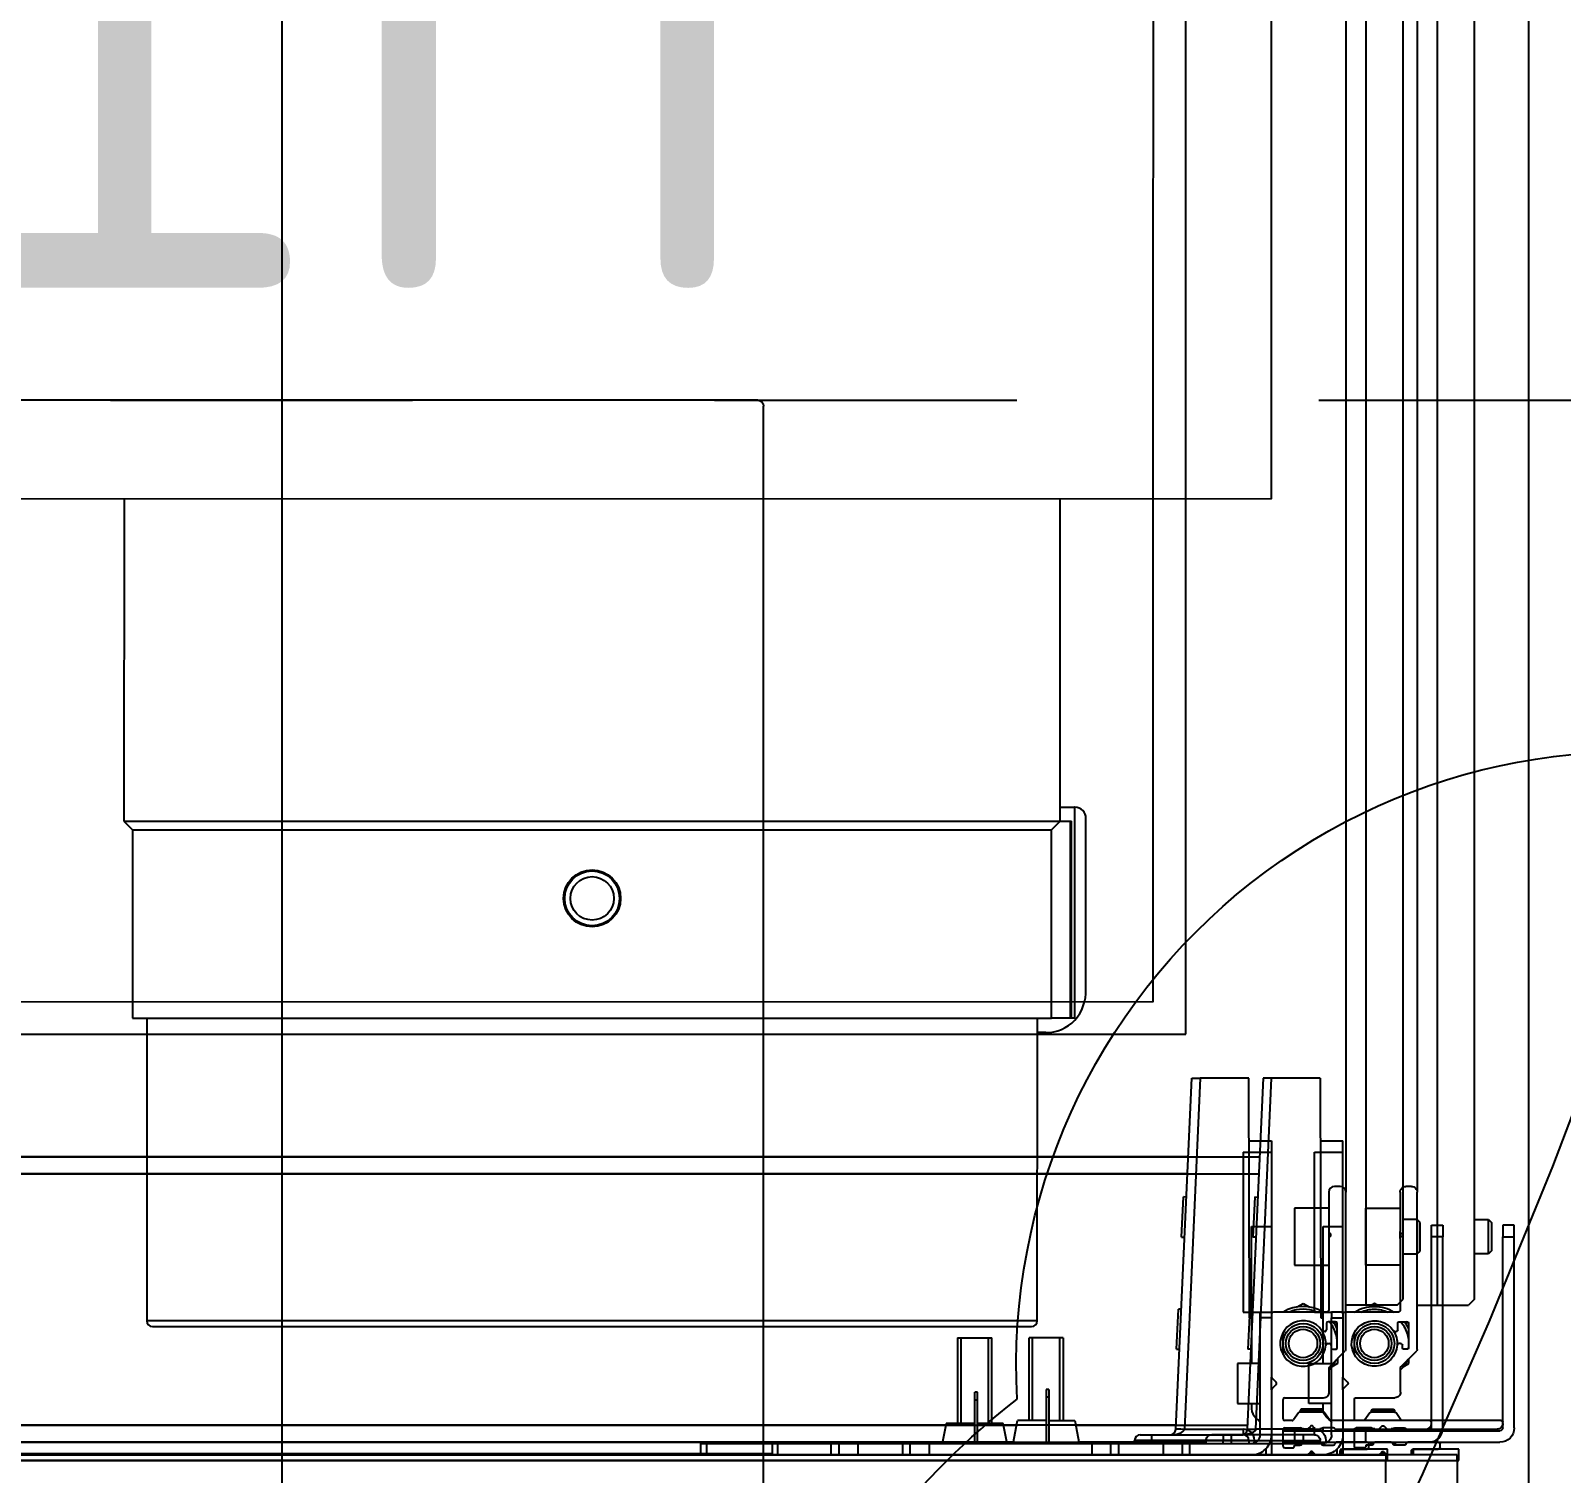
# Model space of a CAD drawing. Extents: x -2932 to 12371, y 2178 to 6224.
# Drawn here: x 4635.7 to 4662.51, y 4047.69 to 4072.96 of the extents above; entities that cross this region are included whole.
import ezdxf

# ---------------------------------------------------------------- set-up
doc = ezdxf.new("R2010")
doc.units = 0
doc.header["$PDMODE"] = 67
for name, pattern in [('ACAD_ISO02W100', [15, 12, -3]), ('prlm_ef', [0.165, 0.1, -0.065]), ('Style de ligne -1', [0.41664, 0.20828, -0.20836])]:
    doc.linetypes.add(name, pattern=pattern)
doc.layers.get('0').update_dxf_attribs({"color": 252})
doc.layers.add('_GAZELEC-BOITE INCORPO', color=36, linetype='Continuous', lineweight=18)
doc.layers.add('_GAZELEC-RESERVATION 2', color=6, linetype='Continuous', lineweight=18)
for name, color, linetype in [('_GAZELEC-EAU CHAUDE', 1, 'Continuous'), ('B aménagement intérieur', 252, 'Continuous'), ('B Général', 252, 'Continuous'), ('C ANNOTATIONS-prestations', 252, 'Continuous'), ('MTI900_Alu', 252, 'Continuous'), ('prlm-CHAUFF', 30, 'Continuous'), ('prlm-EAU-EF', 161, 'Continuous'), ('prlm-EAU-EUEV', 25, 'Continuous'), ('prlm-MOD', 64, 'Continuous'), ('prlm-VMC', 93, 'Continuous')]:
    doc.layers.add(name, color=color, linetype=linetype)
doc.layers.add('prlm-ZEROPLOT', color=254, linetype='Continuous', plot=False)
doc.styles.add('Arial', font='arial.ttf')
doc.styles.get("Standard").update_dxf_attribs({"font": 'isocp.shx', "height": 15})
doc.dimstyles.new('200', dxfattribs={"dimscale": 0.1, "dimtxt": 150, "dimasz": 25, "dimexe": 50, "dimexo": 50, "dimgap": 20, "dimtad": 1, "dimdec": 0, "dimdsep": 46, "dimtxsty": 'Arial', "dimblk1": 'DOTBLANK', "dimblk2": 'DOTBLANK', "dimsah": 1, "dimcen": 25, "dimclrd": 5, "dimclre": 5, "dimadec": 0, "dimazin": 0, "dimtfac": 1, "dimtdec": 0, "dimtmove": 0, "dimatfit": 3, "dimldrblk": 'DOTBLANK', "dimfxl": 50, "dimtolj": 1, "dimtzin": 0, "dimarcsym": 0})

# ---------------------------------------------------------------- blocks, each defined once
blk = doc.blocks.new('A n1.200_wc-2')
at = {"layer": 'B Général', "linetype": 'Continuous'}
for p, q in [((-25, -20.1), (-25, 0)), ((-24.9, 0.1), (24.9, 0.1))]:
    blk.add_line(p, q, dxfattribs=at)
blk.add_arc((-24.9, 0), 0.1, 90, 180, dxfattribs=at)
blk = doc.blocks.new('A n1.Groupe-6-1')
at = {"layer": 'B Général', "linetype": 'Style de ligne -1', "ltscale": 25.4, "flags": 128}
blk.add_lwpolyline([(-35.4, 7.6), (35.6, 7.6), (35.6, -32.4), (-35.4, -32.4)], close=True, dxfattribs=at)
at = {"layer": 'B Général', "xscale": -1, "rotation": 270}
blk.add_blockref('A n1.200_wc-2', (35.5, 7.5), dxfattribs=at)
blk = doc.blocks.new('A n1.WC-plan-PMR')
at = {"layer": 'B Général'}
blk.add_blockref('A n1.Groupe-6-1', (0, 0), dxfattribs=at)
blk = doc.blocks.new('A n1.T4 A 204 (2D)')
at = {"layer": 'B Général', "rotation": 90}
blk.add_blockref('A n1.WC-plan-PMR', (-139.204, 662.493), dxfattribs=at)
blk = doc.blocks.new('A n1.G 100_80')
at = {"layer": 'B Général', "linetype": 'Continuous', "flags": 128}
blk.add_lwpolyline([(9.5, -45), (9.5, 45), (48.52, 45), (48.52, -45)], close=True, dxfattribs=at)
at = {"layer": 'C ANNOTATIONS-prestations'}
for p, q in [((43.05, 44.75), (42.85, 44.75)), ((42.85, 44.75), (42.85, 44.55)), ((42.85, 44.55), (43.05, 44.55)), ((46.4, 44.75), (43.05, 44.75)), ((43.05, 44.55), (43.05, 44.75)), ((46.4, 44.55), (43.05, 44.55)), ((46.27, 44.52), (46.27, 42.791)), ((46.32, 44.55), (46.3, 44.55)), ((42.75, 44.3), (42.8, 44.35)), ((43.35, 44.3), (42.75, 44.3)), ((42.75, 44.05), (42.75, 44.3)), ((42.8, 44.35), (43.3, 44.35)), ((43.3, 44.35), (43.35, 44.3)), ((43.35, 44.3), (43.35, 44.05)), ((46.42, 42.855), (46.42, 44.45)), ((46.45, 42.15), (46.45, 44.5)), ((46.65, 42.15), (46.65, 44.5)), ((13.65, 44.05), (44.15, 44.05)), ((44.15, 44.05), (44.25, 43.95)), ((44.25, 43.4), (44.25, 43.95)), ((46.97, 43.78), (46.77, 43.78)), ((46.77, 43.78), (46.77, 42.98)), ((46.87, 43.75), (46.87, -43.75)), ((46.97, 43.75), (46.87, 43.75)), ((46.97, 43.75), (46.97, 43.78)), ((46.97, -43.75), (46.97, 43.75)), ((46.97, 43.75), (47.42, 43.75)), ((46.74, 43.45), (46.68, 43.45)), ((13.55, 43.4), (44.25, 43.4)), ((44.25, 43.05), (44.25, 43.4)), ((46.65, 43.42), (46.65, 42.885)), ((46.77, 42.98), (46.77, 43.42)), ((15.5, 43.05), (42.27, 43.05)), ((42.17, 42.95), (42.17, 42.85)), ((45.028, 43.05), (42.27, 43.05)), ((45.321, 42.769), (45.049, 43.041)), ((45.27, 42.906), (45.184, 42.906)), ((45.328, 42.806), (45.27, 42.906)), ((46.77, 42.98), (46.87, 42.98)), ((46.84, 42.95), (46.8, 42.95)), ((42.27, 42.75), (42.958, 42.75)), ((42.55, 42.15), (42.55, 42.75)), ((43.082, 42.75), (42.958, 42.75)), ((42.979, 42.759), (42.999, 42.779)), ((43.041, 42.779), (43.061, 42.759)), ((43.082, 42.75), (44.34, 42.75)), ((43.55, 42.75), (43.55, 42.15)), ((44.37, 42.72), (44.37, 41.78)), ((44.566, 42.9), (44.54, 42.854)), ((44.54, 42.74), (44.54, 42.87)), ((44.57, 42.9), (44.99, 42.9)), ((44.68, 42.71), (44.57, 42.71)), ((44.71, 42.657), (44.71, 42.68)), ((44.92, 42.76), (44.92, 42.729)), ((44.99, 42.79), (44.95, 42.79)), ((45.02, 42.87), (45.02, 42.82)), ((45.77, 42.76), (45.342, 42.76)), ((45.87, 41.98), (45.87, 42.66)), ((46.07, 42.63), (46.09, 42.65)), ((46.09, 42.25), (46.09, 42.65)), ((46.09, 42.65), (46.12, 42.65)), ((46.12, 42.654), (46.12, 42.246)), ((46.257, 42.766), (46.133, 42.679)), ((46.4, 42.653), (46.4, 42.827)), ((46.4, 42.65), (46.45, 42.65)), ((46.661, 42.651), (46.7, 42.69)), ((46.661, 42.618), (46.661, 42.651)), ((46.7, 42.826), (46.7, 42.654)), ((44.278, 42.4), (44.22, 42.3)), ((46.07, 42.27), (46.07, 42.63)), ((46.07, 42.607), (46.12, 42.607)), ((46.371, 42.471), (46.42, 42.521)), ((46.42, 42.379), (46.371, 42.429)), ((46.4, 42.607), (46.45, 42.607)), ((46.42, 42.521), (46.42, 42.625)), ((46.42, 42.28), (46.42, 42.379)), ((46.65, 42.595), (46.65, 42.31)), ((46.821, 42.471), (46.87, 42.521)), ((46.87, 42.379), (46.821, 42.429)), ((46.835, 42.414), (46.835, 42.486)), ((43.55, 42.15), (42.55, 42.15)), ((44.22, 42.3), (44.278, 42.2)), ((46.07, 42.293), (46.12, 42.293)), ((46.09, 42.25), (46.07, 42.27)), ((46.12, 42.25), (46.09, 42.25)), ((46.133, 42.221), (46.257, 42.134)), ((46.27, 42.109), (46.27, 41.98)), ((46.4, 42.293), (46.45, 42.293)), ((46.4, 42.252), (46.4, 41.98)), ((46.45, 42.25), (46.4, 42.25)), ((46.65, 42.15), (46.45, 42.15)), ((46.45, 42.15), (46.45, 41.95)), ((46.65, 41.95), (46.65, 42.15)), ((46.661, 42.25), (46.661, 42.287)), ((46.7, 42.21), (46.661, 42.25)), ((46.7, 42.251), (46.7, 42.15)), ((46.7, 42.15), (46.72, 42.15)), ((46.75, 42.12), (46.75, 41.98)), ((45.114, 41.95), (44.726, 41.95)), ((46.24, 41.95), (45.9, 41.95)), ((46.72, 41.95), (46.43, 41.95)), ((41.57, 41.75), (41.37, 41.75)), ((41.37, 41.354), (41.37, 41.75)), ((42.87, 41.75), (41.57, 41.75)), ((41.57, 41.25), (41.57, 41.75)), ((44.37, 41.75), (42.87, 41.75)), ((42.87, 41.4), (42.87, 41.75)), ((44.4, 41.75), (44.37, 41.75)), ((44.37, 41.75), (44.37, 41.55)), ((44.4, 41.75), (45.508, 41.75)), ((44.47, 41.55), (44.47, 41.75)), ((45.732, 41.75), (45.508, 41.75)), ((45.529, 41.759), (45.599, 41.829)), ((45.641, 41.829), (45.711, 41.759)), ((45.732, 41.75), (46.84, 41.75)), ((46.87, 41.65), (46.765, 41.65)), ((46.87, 41.75), (46.84, 41.75)), ((40.27, 41.351), (44.47, 41.36)), ((40.27, 41.351), (40.27, 40.5)), ((44.37, 41.4), (42.87, 41.4)), ((44.37, 41.4), (44.37, 41.55)), ((44.37, 41.55), (44.47, 41.55)), ((44.37, 41.25), (44.37, 41.4)), ((45.27, 41.4), (44.37, 41.4)), ((46.52, 41.55), (44.47, 41.55)), ((44.47, 41.36), (44.472, 41.4)), ((45.27, 41.15), (45.27, 41.55)), ((45.97, 41.55), (45.97, 41.15)), ((46.067, 41.4), (45.97, 41.4)), ((46.67, 41.35), (46.62, 41.35)), ((46.62, 41.05), (46.62, 41.35)), ((46.67, 39.067), (46.67, 41.4)), ((44.37, 41.25), (41.57, 41.25)), ((45.97, 41.15), (45.27, 41.15)), ((46.42, 41.25), (46.42, 40.221)), ((46.52, 41.25), (46.42, 41.25)), ((46.52, 41.25), (46.52, 41.05)), ((46.52, 41.05), (46.52, 39.65)), ((46.52, 41.05), (46.62, 41.05)), ((46.62, 41.05), (46.67, 41.05)), ((46.62, 39.65), (46.62, 41.05)), ((46.42, 40.221), (40.27, 40.5)), ((40.27, 40.5), (40.27, 40.35)), ((40.27, 40.35), (46.413, 40.071)), ((41.65, 2.775), (41.65, 40.287)), ((41.95, 2.775), (41.95, 40.274)), ((42.354, 40.205), (42.357, 40.255)), ((43.058, 40.223), (43.056, 40.173)), ((46.413, 40.071), (46.42, 40.221)), ((46.425, 40.22), (46.42, 40.221)), ((42.354, 40.205), (43.056, 40.173)), ((44.316, 40.116), (44.319, 40.166)), ((44.316, 40.116), (45.018, 40.084)), ((45.02, 40.134), (45.018, 40.084)), ((46.35, 37.066), (46.35, 40.074)), ((46.413, 40.071), (46.425, 40.07)), ((46.52, 39.65), (46.52, 39.45)), ((46.52, 39.65), (46.62, 39.65)), ((46.67, 39.65), (46.62, 39.65)), ((46.62, 39.35), (46.62, 39.65)), ((46.62, 39.35), (46.67, 39.35)), ((46.65, 39.35), (46.65, 37.126)), ((46.87, 39.067), (46.67, 39.067)), ((46.67, 39.067), (46.67, 38.932)), ((46.67, 38.932), (46.67, 38.6)), ((46.67, 38.932), (46.87, 38.932)), ((46.67, 38.6), (46.67, 34.5)), ((46.67, 38.6), (46.87, 38.6)), ((46.27, 37.05), (46.67, 37.13)), ((46.27, 36.6), (46.27, 37.05)), ((44.82, 36.85), (44.82, 36.25)), ((44.82, 36.85), (46.27, 36.85)), ((46.27, 36.789), (44.82, 36.789)), ((45.725, 36.6), (45.725, 36.55)), ((45.725, 36.6), (45.861, 36.6)), ((45.725, 36.55), (45.861, 36.55)), ((45.861, 36.6), (45.861, 36.55)), ((45.861, 36.6), (46.67, 36.6)), ((45.861, 36.55), (46.67, 36.55)), ((46.27, 36.55), (46.27, 36.05)), ((46.27, 36.311), (44.82, 36.311)), ((46.27, 36.25), (44.82, 36.25)), ((46.67, 35.97), (46.27, 36.05)), ((46.35, 2.6), (46.35, 36.034)), ((46.65, 35.974), (46.65, 2.5)), ((46.67, 34.5), (46.87, 34.5)), ((46.67, 34.5), (46.67, 34.168)), ((46.87, 34.168), (46.67, 34.168)), ((46.67, 34.168), (46.67, 34.033)), ((46.67, 31.85), (46.67, 34.033)), ((46.67, 34.033), (46.87, 34.033)), ((46.67, 31.85), (46.67, 31.75)), ((46.87, 31.85), (46.67, 31.85)), ((46.67, 31.75), (46.87, 31.75)), ((46.85, 31.75), (46.85, 2.433))]:
    blk.add_line(p, q, dxfattribs=at)
at = {"layer": 'C ANNOTATIONS-prestations', "flags": 128}
for points in [[(46.27, 44.52, -0.198912), (46.279, 44.541, -0.198912), (46.3, 44.55)], [(46.32, 44.55, -0.198912), (46.391, 44.521, -0.198912), (46.42, 44.45)], [(46.4, 44.75, -0.198912), (46.577, 44.677, -0.198912), (46.65, 44.5)], [(46.4, 44.55, -0.198912), (46.435, 44.535, -0.198912), (46.45, 44.5)], [(46.65, 43.42, -0.198912), (46.659, 43.441, -0.198912), (46.68, 43.45)], [(46.74, 43.45, -0.198912), (46.761, 43.441, -0.198912), (46.77, 43.42)], [(42.17, 42.95, -0.198912), (42.199, 43.021, -0.198912), (42.27, 43.05)], [(45.028, 43.05, -0.098491), (45.039, 43.048, -0.098491), (45.049, 43.041)], [(46.8, 42.95, -0.198912), (46.779, 42.959, -0.198912), (46.77, 42.98)], [(46.84, 42.95, -0.198912), (46.861, 42.941, -0.198912), (46.87, 42.92)], [(42.27, 42.75, -0.198912), (42.199, 42.779, -0.198912), (42.17, 42.85)], [(42.979, 42.759, -0.098491), (42.969, 42.752, -0.098491), (42.958, 42.75)], [(42.999, 42.779, -0.198912), (43.02, 42.788, -0.198912), (43.041, 42.779)], [(43.082, 42.75, -0.098491), (43.071, 42.752, -0.098491), (43.061, 42.759)], [(44.37, 41.954, -0.14145), (44.27, 42.3, -0.14145), (44.37, 42.646)], [(44.34, 42.75, -0.198912), (44.361, 42.741, -0.198912), (44.37, 42.72)], [(44.948, 42.699, -0.366532), (45.318, 42.338, -0.366532), (45.023, 41.914, -0.366532), (44.556, 42.135, -0.366532), (44.697, 42.632)], [(44.54, 42.87, -0.198912), (44.549, 42.891, -0.198912), (44.57, 42.9)], [(44.54, 42.764, -0.104675), (44.761, 42.879, -0.104675), (45.009, 42.893)], [(44.54, 42.827, -0.02871), (44.603, 42.867, -0.02871), (44.67, 42.9)], [(44.57, 42.71, -0.198912), (44.549, 42.719, -0.198912), (44.54, 42.74)], [(44.68, 42.71, -0.198912), (44.701, 42.701, -0.198912), (44.71, 42.68)], [(44.697, 42.632, -0.082935), (44.817, 42.687, -0.082935), (44.948, 42.699)], [(44.71, 42.657, -0.122946), (44.706, 42.643, -0.122946), (44.697, 42.632)], [(44.92, 42.76, -0.198912), (44.929, 42.781, -0.198912), (44.95, 42.79)], [(44.948, 42.699, -0.189855), (44.928, 42.709, -0.189855), (44.92, 42.729)], [(44.99, 42.9, -0.198912), (45.011, 42.891, -0.198912), (45.02, 42.87)], [(45.02, 42.82, -0.198912), (45.011, 42.799, -0.198912), (44.99, 42.79)], [(45.207, 42.883, -0.041018), (45.298, 42.829, -0.041018), (45.379, 42.76)], [(45.342, 42.76, -0.098491), (45.331, 42.762, -0.098491), (45.321, 42.769)], [(45.77, 42.76, -0.198912), (45.841, 42.731, -0.198912), (45.87, 42.66)], [(46.12, 42.654, -0.120588), (46.123, 42.668, -0.120588), (46.133, 42.679)], [(46.27, 42.791, -0.120588), (46.267, 42.777, -0.120588), (46.257, 42.766)], [(46.4, 42.827, -0.155096), (46.406, 42.844, -0.155096), (46.42, 42.855)], [(46.42, 42.625, -0.155096), (46.406, 42.636, -0.155096), (46.4, 42.653)], [(46.675, 42.855, -0.17724), (46.657, 42.866, -0.17724), (46.65, 42.885)], [(46.661, 42.651, -0.013224), (46.655, 42.65, -0.013224), (46.65, 42.65)], [(46.675, 42.855, -0.17724), (46.693, 42.845, -0.17724), (46.7, 42.826)], [(46.7, 42.654, -0.17724), (46.693, 42.635, -0.17724), (46.675, 42.625)], [(44.37, 42.06, -0.103148), (44.32, 42.3, -0.103148), (44.37, 42.54)], [(46.371, 42.429, -0.198912), (46.362, 42.45, -0.198912), (46.371, 42.471)], [(46.65, 42.595, -0.17724), (46.657, 42.614, -0.17724), (46.675, 42.625)], [(46.821, 42.429, -0.198912), (46.812, 42.45, -0.198912), (46.821, 42.471)], [(46.133, 42.221, -0.120588), (46.123, 42.232, -0.120588), (46.12, 42.246)], [(46.257, 42.134, -0.120588), (46.267, 42.123, -0.120588), (46.27, 42.109)], [(46.4, 42.252, -0.155096), (46.406, 42.269, -0.155096), (46.42, 42.28)], [(46.675, 42.28, -0.17724), (46.657, 42.291, -0.17724), (46.65, 42.31)], [(46.65, 42.25, -0.013224), (46.655, 42.25, -0.013224), (46.661, 42.25)], [(46.675, 42.28, -0.17724), (46.693, 42.27, -0.17724), (46.7, 42.251)], [(46.72, 42.15, -0.198912), (46.741, 42.141, -0.198912), (46.75, 42.12)], [(45.599, 41.829, -0.198912), (45.62, 41.838, -0.198912), (45.641, 41.829)], [(45.9, 41.95, -0.198912), (45.879, 41.959, -0.198912), (45.87, 41.98)], [(46.27, 41.98, -0.198912), (46.261, 41.959, -0.198912), (46.24, 41.95)], [(46.43, 41.95, -0.198912), (46.409, 41.959, -0.198912), (46.4, 41.98)], [(46.75, 41.98, -0.198912), (46.741, 41.959, -0.198912), (46.72, 41.95)], [(44.4, 41.75, -0.198912), (44.379, 41.759, -0.198912), (44.37, 41.78)], [(45.529, 41.759, -0.098491), (45.519, 41.752, -0.098491), (45.508, 41.75)], [(45.732, 41.75, -0.098491), (45.721, 41.752, -0.098491), (45.711, 41.759)], [(46.52, 41.75, -0.198912), (46.767, 41.648, -0.198912), (46.87, 41.4)], [(46.87, 41.78, -0.198912), (46.861, 41.759, -0.198912), (46.84, 41.75)], [(46.22, 41.472, -0.109774), (46.151, 41.419, -0.109774), (46.067, 41.4)], [(46.22, 41.472, -0.028434), (46.259, 41.513, -0.028434), (46.302, 41.55)], [(46.42, 41.25, -0.227222), (46.495, 41.406, -0.227222), (46.663, 41.445)], [(46.52, 41.55, -0.198912), (46.626, 41.506, -0.198912), (46.67, 41.4)], [(46.52, 41.25, -0.198912), (46.549, 41.321, -0.198912), (46.62, 41.35)], [(46.425, 40.07, -0.193016), (46.492, 40.04, -0.193016), (46.52, 39.97)], [(46.62, 39.35, -0.198912), (46.549, 39.379, -0.198912), (46.52, 39.45)]]:
    blk.add_lwpolyline(points, format="xyb", dxfattribs=at)
at = {"layer": 'C ANNOTATIONS-prestations'}
for radius in [0.35, 0.3, 0.25]:
    blk.add_circle((44.92, 42.3), radius, dxfattribs=at)
for points, knots in [([(46.425, 40.07), (46.424, 40.07), (46.424, 40.071), (46.424, 40.072), (46.423, 40.074), (46.422, 40.083), (46.422, 40.103), (46.422, 40.13), (46.423, 40.182), (46.424, 40.218), (46.424, 40.219), (46.425, 40.22)], [0, 0, 0, 1, 2, 3, 4, 5, 6, 7, 8, 8, 9, 9, 9]), ([(46.425, 40.22), (46.425, 40.22), (46.437, 40.218), (46.454, 40.206), (46.467, 40.191), (46.48, 40.171), (46.491, 40.146), (46.501, 40.117), (46.513, 40.068), (46.52, 40.004), (46.52, 39.975), (46.52, 39.972), (46.52, 39.97)], [0, 0, 0, 1, 2, 3, 4, 5, 6, 7, 8, 9, 9, 10, 10, 10])]:
    blk.add_open_spline(points, degree=2, knots=knots, dxfattribs=at)
blk = doc.blocks.new('A n1.MTI900_Alu_390')
at = {"layer": 'MTI900_Alu', "color": 1, "linetype": 'Continuous'}
for p, q in [((4.34, -0.405), (4.34, -3.475)), ((4.405, -0.415), (4.405, -3.465)), ((4.305, -0.6), (4.305, -3.277)), ((4.0071, -3.6913), (4.035, -3.077)), ((4.05, -3.077), (4.0221, -3.692)), ((4.035, -3.077), (4.05, -3.077)), ((4.1351, -3.077), (4.05, -3.077)), ((4.136, -3.497), (4.1351, -3.077)), ((4.1353, -3.187), (4.175, -3.187)), ((4.175, -3.187), (4.175, -3.207)), ((4.0287, -3.215), (-0.1325, -3.215)), ((4.125, -3.207), (4.125, -3.487)), ((4.125, -3.207), (4.175, -3.207)), ((4.175, -3.207), (4.175, -3.337)), ((4.0274, -3.245), (-0.1325, -3.245)), ((4.295, -3.267), (4.285, -3.267)), ((4.0173, -3.3556), (4.0205, -3.2854)), ((4.0255, -3.2857), (4.0205, -3.2854)), ((4.275, -3.277), (4.275, -3.3458)), ((4.305, -3.5528), (4.305, -3.277)), ((4.215, -3.305), (4.215, -3.405)), ((4.275, -3.305), (4.215, -3.305)), ((4.14, -3.337), (4.175, -3.337)), ((4.14, -3.487), (4.14, -3.337)), ((4.175, -3.337), (4.175, -3.487)), ((4.275, -3.3458), (4.275, -3.3582)), ((4.2759, -3.3479), (4.2779, -3.3499)), ((4.43, -3.325), (4.405, -3.325)), ((4.43, -3.325), (4.43, -3.385)), ((4.435, -3.33), (4.43, -3.325)), ((4.435, -3.38), (4.435, -3.33)), ((4.455, -3.355), (4.455, -3.335)), ((4.455, -3.335), (4.475, -3.335)), ((4.475, -3.335), (4.475, -3.355)), ((4.0173, -3.3556), (4.0223, -3.3558)), ((4.275, -3.3582), (4.275, -3.484)), ((4.2779, -3.3541), (4.2759, -3.3561)), ((4.455, -3.69), (4.455, -3.355)), ((4.475, -3.355), (4.455, -3.355)), ((4.475, -3.69), (4.475, -3.355)), ((4.215, -3.405), (4.275, -3.405)), ((4.405, -3.385), (4.43, -3.385)), ((4.43, -3.385), (4.435, -3.38)), ((4.0084, -3.5518), (4.0116, -3.4816)), ((4.0166, -3.4819), (4.0116, -3.4816)), ((4.22, -3.4778), (4.23, -3.472)), ((4.23, -3.472), (4.24, -3.4778)), ((4.34, -3.475), (4.305, -3.475)), ((4.395, -3.475), (4.34, -3.475)), ((4.395, -3.475), (4.405, -3.465)), ((4.125, -3.487), (4.14, -3.487)), ((4.14, -3.4972), (4.136, -3.497)), ((4.14, -3.487), (4.155, -3.487)), ((4.14, -3.487), (4.14, -3.577)), ((4.155, -3.487), (4.175, -3.487)), ((4.155, -3.497), (4.155, -3.487)), ((4.155, -3.702), (4.155, -3.497)), ((4.175, -3.497), (4.155, -3.497)), ((4.175, -3.487), (4.175, -3.49)), ((4.175, -3.49), (4.175, -3.6008)), ((4.272, -3.487), (4.178, -3.487)), ((4.271, -3.507), (4.271, -3.518)), ((4.287, -3.504), (4.274, -3.504)), ((4.2854, -3.504), (4.29, -3.5066)), ((4.29, -3.549), (4.29, -3.507)), ((3.625, -3.532), (3.685, -3.532)), ((3.625, -3.532), (3.625, -3.682)), ((3.6311, -3.682), (3.6311, -3.532)), ((3.6789, -3.682), (3.6789, -3.532)), ((3.685, -3.682), (3.685, -3.532)), ((4.195, -3.5614), (4.195, -3.5226)), ((4.268, -3.521), (4.2657, -3.521)), ((4.0084, -3.5518), (4.0134, -3.552)), ((4.2729, -3.542), (4.276, -3.542)), ((4.2769, -3.5821), (4.3041, -3.5549)), ((4.279, -3.545), (4.279, -3.549)), ((4.282, -3.552), (4.287, -3.552)), ((4.115, -3.577), (4.115, -3.647)), ((4.155, -3.577), (4.115, -3.577)), ((4.276, -3.627), (4.276, -3.5842)), ((4.2906, -3.577), (4.2806, -3.5828)), ((4.2906, -3.5684), (4.2906, -3.577)), ((4.175, -3.6232), (4.175, -3.6008)), ((4.1759, -3.6029), (4.1829, -3.6099)), ((4.1829, -3.6141), (4.1759, -3.6211)), ((3.655, -3.6411), (3.655, -3.6275)), ((3.66, -3.6275), (3.655, -3.6275)), ((3.655, -3.717), (3.655, -3.6411)), ((3.66, -3.6411), (3.655, -3.6411)), ((3.66, -3.6411), (3.66, -3.6275)), ((3.66, -3.717), (3.66, -3.6411)), ((4.175, -3.6232), (4.175, -3.734)), ((4.195, -3.674), (4.195, -3.64)), ((4.198, -3.637), (4.266, -3.637)), ((4.115, -3.647), (4.155, -3.647)), ((4.14, -3.647), (4.14, -3.6567)), ((4.2221, -3.6633), (4.2134, -3.6757)), ((4.2654, -3.662), (4.2246, -3.662)), ((4.227, -3.657), (4.225, -3.659)), ((4.265, -3.659), (4.225, -3.659)), ((4.225, -3.659), (4.225, -3.662)), ((4.263, -3.657), (4.227, -3.657)), ((4.2293, -3.657), (4.2293, -3.662)), ((4.2607, -3.657), (4.2607, -3.662)), ((4.265, -3.659), (4.263, -3.657)), ((4.265, -3.662), (4.265, -3.659)), ((4.2766, -3.6757), (4.2679, -3.6633)), ((3.6044, -3.685), (-0.15, -3.685)), ((3.605, -3.682), (3.598, -3.717)), ((3.655, -3.682), (3.605, -3.682)), ((3.705, -3.682), (3.66, -3.682)), ((3.712, -3.717), (3.705, -3.682)), ((4.0074, -3.685), (3.7056, -3.685)), ((4.007, -3.6925), (4.0071, -3.6913)), ((4.0071, -3.6913), (4.0221, -3.692)), ((4.0221, -3.692), (4.022, -3.6925)), ((4.0221, -3.692), (4.125, -3.692)), ((4.125, -3.692), (4.125, -3.702)), ((4.195, -3.722), (4.195, -3.693)), ((4.195, -3.695), (4.215, -3.695)), ((4.2109, -3.677), (4.198, -3.677)), ((4.198, -3.69), (4.2252, -3.69)), ((4.215, -3.695), (4.45, -3.695)), ((4.215, -3.695), (4.215, -3.715)), ((4.225, -3.69), (4.225, -3.695)), ((4.228, -3.692), (4.2367, -3.692)), ((4.2293, -3.69), (4.2293, -3.695)), ((4.2429, -3.6871), (4.2388, -3.6911)), ((4.2512, -3.6911), (4.2471, -3.6871)), ((4.2533, -3.692), (4.2625, -3.692)), ((4.2607, -3.69), (4.2607, -3.695)), ((4.265, -3.695), (4.265, -3.69)), ((4.2827, -3.69), (4.2653, -3.69)), ((4.452, -3.677), (4.2791, -3.677)), ((4.2855, -3.692), (4.445, -3.692)), ((4.455, -3.682), (4.455, -3.68)), ((-0.16, -3.715), (3.5984, -3.715)), ((3.175, -3.717), (3.185, -3.717)), ((3.175, -3.737), (3.175, -3.717)), ((3.185, -3.717), (3.4033, -3.717)), ((3.185, -3.717), (3.185, -3.737)), ((3.4033, -3.737), (3.4033, -3.717)), ((3.4033, -3.717), (3.4168, -3.717)), ((3.4168, -3.717), (3.45, -3.717)), ((3.4168, -3.717), (3.4168, -3.737)), ((3.45, -3.717), (3.86, -3.717)), ((3.45, -3.717), (3.45, -3.737)), ((3.7116, -3.715), (3.935, -3.715)), ((3.86, -3.717), (3.8932, -3.717)), ((3.86, -3.717), (3.86, -3.737)), ((3.8932, -3.717), (3.9067, -3.717)), ((3.8932, -3.737), (3.8932, -3.717)), ((3.9067, -3.717), (4.14, -3.717)), ((3.9067, -3.717), (3.9067, -3.737)), ((3.935, -3.717), (3.935, -3.712)), ((3.965, -3.712), (3.935, -3.712)), ((3.945, -3.702), (3.965, -3.702)), ((3.965, -3.702), (4.105, -3.702)), ((3.965, -3.712), (3.965, -3.702)), ((3.965, -3.712), (3.965, -3.717)), ((4.105, -3.712), (3.965, -3.712)), ((4.105, -3.702), (4.125, -3.702)), ((4.105, -3.712), (4.105, -3.702)), ((4.105, -3.717), (4.105, -3.712)), ((4.135, -3.712), (4.105, -3.712)), ((4.135, -3.712), (4.135, -3.717)), ((4.165, -3.7265), (4.165, -3.737)), ((4.215, -3.715), (4.195, -3.715)), ((4.198, -3.725), (4.212, -3.725)), ((4.215, -3.715), (4.45, -3.715)), ((4.215, -3.72), (4.2251, -3.72)), ((4.215, -3.722), (4.215, -3.72)), ((4.2249, -3.7161), (4.221, -3.72)), ((4.2287, -3.7161), (4.2249, -3.7161)), ((4.2595, -3.715), (4.231, -3.715)), ((4.2651, -3.7161), (4.2618, -3.7161)), ((4.269, -3.72), (4.2651, -3.7161)), ((4.2654, -3.72), (4.2826, -3.72)), ((4.342, -3.715), (4.2885, -3.715)), ((4.298, -3.727), (4.342, -3.727)), ((4.378, -3.727), (4.298, -3.727)), ((4.298, -3.727), (4.298, -3.737)), ((4.345, -3.724), (4.345, -3.718)), ((4.378, -3.747), (4.378, -3.727)), ((-4.375, -3.737), (4.375, -3.737)), ((4.375, -3.747), (-4.375, -3.747)), ((-0.1667, -3.735), (3.175, -3.735)), ((4.175, -3.734), (4.175, -3.737)), ((4.2429, -3.7321), (4.2379, -3.737)), ((4.2486, -3.7335), (4.2414, -3.7335)), ((4.2521, -3.737), (4.2471, -3.7321)), ((4.295, -3.734), (4.295, -3.73)), ((4.375, -3.737), (4.375, -3.747)), ((4.375, -3.747), (4.378, -3.747)), ((4.375, -3.792), (4.375, -3.747))]:
    blk.add_line(p, q, dxfattribs=at)
for radius in [0.035, 0.03, 0.025]:
    blk.add_circle((4.23, -3.542), radius, dxfattribs=at)
for centre, radius, start, end in [((4.285, -3.277), 0.01, 90, 180), ((4.295, -3.277), 0.01, 0, 90), ((4.278, -3.3458), 0.003, 180, 225), ((4.2758, -3.352), 0.003, 315, 45), ((4.278, -3.3582), 0.003, 135, 180), ((4.23, -3.542), 0.065, 57.7958, 122.2042), ((4.23, -3.542), 0.06, 66.4435, 113.5565), ((4.272, -3.484), 0.003, 270, 0), ((4.178, -3.49), 0.003, 90, 180), ((4.23, -3.542), 0.04, 33.9272, 355.9994), ((4.274, -3.507), 0.003, 90, 180), ((4.23, -3.542), 0.06, 0, 39.2965), ((4.23, -3.542), 0.065, 22.6199, 35.7758), ((4.287, -3.507), 0.003, 0, 90), ((4.2657, -3.518), 0.003, 213.9272, 270), ((4.23, -3.542), 0.04, 0, 33.9272), ((4.268, -3.518), 0.003, 270, 0), ((4.2729, -3.545), 0.003, 90, 175.9994), ((4.23, -3.542), 0.04, 355.9994, 0), ((4.276, -3.545), 0.003, 0, 90), ((4.282, -3.549), 0.003, 180, 270), ((4.287, -3.549), 0.003, 270, 0), ((4.23, -3.542), 0.06, 351.491, 0), ((4.302, -3.5528), 0.003, 315, 0), ((4.23, -3.542), 0.065, 315.0475, 333.838), ((4.279, -3.5842), 0.003, 135, 180), ((4.178, -3.6008), 0.003, 180, 225), ((4.1808, -3.612), 0.003, 315, 45), ((4.178, -3.6232), 0.003, 135, 180), ((4.198, -3.64), 0.003, 90, 180), ((4.266, -3.627), 0.01, 270, 0), ((4.16, -3.6567), 0.02, 180, 230.1159), ((4.1151, -3.7104), 0.05, 37.0861, 50.1159), ((4.2246, -3.665), 0.003, 90, 145.008), ((4.2654, -3.665), 0.003, 34.992, 90), ((3.997, -3.692), 0.01, 270, 357.3974), ((4.125, -3.712), 0.02, 347.588, 90), ((4.198, -3.674), 0.003, 180, 270), ((4.198, -3.693), 0.003, 90, 180), ((4.2109, -3.674), 0.003, 270, 325.008), ((4.2252, -3.693), 0.003, 19.4712, 90), ((4.2367, -3.689), 0.003, 270, 315), ((4.245, -3.6892), 0.003, 45, 135), ((4.2533, -3.689), 0.003, 225, 270), ((4.2653, -3.693), 0.003, 90, 160.5288), ((4.2791, -3.674), 0.003, 214.992, 270), ((4.2827, -3.693), 0.003, 19.4712, 90), ((4.445, -3.682), 0.01, 270, 0), ((4.45, -3.69), 0.025, 270, 0), ((4.45, -3.69), 0.005, 270, 0), ((4.452, -3.68), 0.003, 0, 90), ((3.945, -3.712), 0.01, 90, 180), ((4.125, -3.712), 0.01, 0, 90), ((4.14, -3.702), 0.035, 270, 0), ((4.14, -3.702), 0.015, 270, 0), ((4.198, -3.722), 0.003, 180, 270), ((4.212, -3.722), 0.003, 270, 0), ((4.215, -3.715), 0.01, 353.9388, 0), ((4.2251, -3.717), 0.003, 270, 350.4059), ((4.231, -3.718), 0.003, 90, 170.4059), ((4.2595, -3.718), 0.003, 9.5941, 90), ((4.2654, -3.717), 0.003, 189.5941, 270), ((4.275, -3.715), 0.01, 180, 186.0612), ((4.2826, -3.717), 0.003, 270, 350.4059), ((4.2885, -3.718), 0.003, 90, 170.4059), ((4.298, -3.73), 0.003, 90, 180), ((4.342, -3.718), 0.003, 0, 90), ((4.342, -3.724), 0.003, 270, 0), ((4.178, -3.734), 0.003, 180, 270), ((4.245, -3.7342), 0.003, 45, 135), ((4.292, -3.734), 0.003, 270, 0)]:
    blk.add_arc(centre, radius, start, end, dxfattribs=at)
for centre, major_axis, ratio, start_param, end_param in [((3.997, -3.692), (-0.025, 0), 0.4, 1.570796, 3.096169), ((4.022, -3.6931), (-0.015, 0.0007), 0.045361, -1.568734, 0)]:
    blk.add_ellipse(centre, major_axis=major_axis, ratio=ratio, start_param=start_param, end_param=end_param, dxfattribs=at)
blk = doc.blocks.new('xi.uta-yzen-g')
at = {"layer": 'prlm-CHAUFF', "ltscale": 50}
for p, q in [((-36.4, 35.02), (-20.8, 35.02)), ((-36.4, 35.02), (-36.4, 29.72)), ((-20.9, 35.12), (-36.3, 35.12)), ((-20.8, 29.72), (-20.8, 35.02)), ((-36.55, 29.97), (-36.4, 29.97)), ((-37.056, 29.72), (-36.65, 29.72)), ((-37.056, 29.72), (-37.056, 26.02)), ((-37, 29.72), (-37, 26.27)), ((-36.98, 29.72), (-36.98, 26.27)), ((-20.55, 29.72), (-36.65, 29.72)), ((-36.65, 29.72), (-36.65, 26.42)), ((-20.55, 26.42), (-20.55, 29.72)), ((-37.25, 29.216), (-37.25, 26.22)), ((-37, 28.42), (-36.98, 28.42)), ((-36.98, 28.07), (-37, 28.07)), ((-37, 27.693), (-36.98, 27.693)), ((-36.98, 27.343), (-37, 27.343)), ((-37, 27.293), (-36.98, 27.293)), ((-36.98, 27.193), (-37, 27.193)), ((-36.65, 26.42), (-36.8, 26.27)), ((-20.55, 26.42), (-36.65, 26.42)), ((-20.4, 26.27), (-20.55, 26.42)), ((-36.8, 26.02), (-37.05, 26.02)), ((-36.98, 26.27), (-37, 26.27)), ((-36.8, 26.27), (-36.98, 26.27)), ((-20.4, 26.27), (-36.8, 26.27)), ((-36.8, 26.27), (-36.8, 20.62)), ((-20.4, 20.62), (-20.4, 26.27))]:
    blk.add_line(p, q, dxfattribs=at)
for points in [[(-39, 30), (-39, 0), (0, 0), (0, 30)], [(-38.429, 29.429), (-38.429, 0.571), (-0.571, 0.571), (-0.571, 29.429)], [(-40.5, 20.62), (-40.5, 3.9), (40.5, 3.9), (40.5, 20.62)]]:
    blk.add_lwpolyline(points, close=True, dxfattribs=at)
for radius in [0.5, 0.48, 0.38]:
    blk.add_circle((-28.6, 27.62), radius, dxfattribs=at)
for centre, radius, start, end in [((-36.3, 35.02), 0.1, 90, 180), ((-20.9, 35.02), 0.1, 0, 90), ((-36.55, 29.27), 0.7, 90, 136.2731), ((-36.475, 29.24), 0.776, 138.5248, 181.7675), ((-37.05, 26.22), 0.2, 180, 268.3239), ((-37.05, 26.22), 0.2, 268.3239, 270)]:
    blk.add_arc(centre, radius, start, end, dxfattribs=at)
for centre, major_axis, ratio, start_param, end_param in [((-36.55, 28.959), (-0.45, 0), 0.974723, 5.983927, 6.283185), ((-36.55, 28.603), (-0.45, 0), 0.974723, 5.983927, 6.283185), ((-35.75, 28.603), (-1.25, 0), 0.146694, 0, 0.179125)]:
    blk.add_ellipse(centre, major_axis=major_axis, ratio=ratio, start_param=start_param, end_param=end_param, dxfattribs=at)
blk.add_open_spline([(-36.982, 29.391), (-36.986, 29.379), (-36.989, 29.366), (-36.997, 29.324), (-37, 29.294), (-37, 29.265)], degree=3, knots=[0.8185803, 0.8185803, 0.8185803, 0.8185803, 0.875, 0.875, 1, 1, 1, 1], dxfattribs=at)
at = {"layer": 'prlm-CHAUFF', "ltscale": 50, "insert": (-31.697, 16.894), "char_height": 10, "width": 139.79252, "attachment_point": 1}
blk.add_mtext('UTA', dxfattribs=at)
blk = doc.blocks.new('xi.dchrob')
at = {"layer": 'prlm-ZEROPLOT', "color": 253, "linetype": 'ACAD_ISO02W100', "ltscale": 5}
for radius in [180, 120]:
    blk.add_circle((13.375, 0), radius, dxfattribs=at)
blk = doc.blocks.new('_DOTBLANK')
at = {"color": 0, "linetype": 'ByBlock'}
blk.add_line((-0.5, 0), (-1, 0), dxfattribs=at)
blk.add_circle((0, 0), 0.5, dxfattribs=at)
blk = doc.blocks.new('*D342')
at = {"layer": '_GAZELEC-BOITE INCORPO', "color": 5, "lineweight": -2, "transparency": 16777216}
for p, q in [((4603.347, 4049.185), (4603.347, 3932.666)), ((4811.69, 4048.389), (4811.69, 3932.666)), ((4605.847, 3937.666), (4809.19, 3937.666))]:
    blk.add_line(p, q, dxfattribs=at)
at = {"layer": 'Defpoints', "color": 0, "transparency": 16777216}
for p in [(4603.347, 4054.185), (4811.69, 4053.389), (4811.69, 3937.666)]:
    blk.add_point(p, dxfattribs=at)
at = {"layer": '_GAZELEC-BOITE INCORPO', "color": 5, "lineweight": -2, "transparency": 16777216, "xscale": 2.5, "yscale": 2.5, "zscale": 2.5, "rotation": 180}
blk.add_blockref('_DOTBLANK', (4603.347, 3937.666), dxfattribs=at)
at = {"layer": '_GAZELEC-BOITE INCORPO', "color": 5, "lineweight": -2, "transparency": 16777216, "xscale": 2.5, "yscale": 2.5, "zscale": 2.5}
blk.add_blockref('_DOTBLANK', (4811.69, 3937.666), dxfattribs=at)
at = {"layer": '_GAZELEC-BOITE INCORPO', "color": 0, "transparency": 16777216, "insert": (4707.519, 3947.324), "char_height": 15, "attachment_point": 5, "style": 'Arial'}
blk.add_mtext('\\A1;208', dxfattribs=at)

msp = doc.modelspace()

# ---------------------------------------------------------------- hatches: boundary and pattern name
at = {"layer": '_GAZELEC-RESERVATION 2'}
h = msp.add_hatch(dxfattribs=at)
h.set_pattern_fill('ANSI31', color=256)
h.paths.add_polyline_path([(4582.334, 4118.812), (4542.334, 4118.812), (4542.334, 4108.812), (4582.334, 4108.812)])
h.paths.add_polyline_path([(4843.196, 4114.016), (4843.196, 4054.016), (4853.196, 4054.016), (4853.196, 4114.016)])
h.paths.add_polyline_path([(3523.835, 2610.903), (3603.835, 2610.903), (3603.835, 2600.903), (3524.1, 2600.903)])
h.paths.add_polyline_path([(5215.038, 4391.389), (5215.038, 4421.389), (5225.038, 4421.389), (5225.038, 4391.389)])
h.paths.add_polyline_path([(4111.403, 3400.476), (3931.403, 3400.476), (3931.403, 3410.476), (4111.403, 3410.476)])
h.paths.add_polyline_path([(3847.92, 3341.389), (3847.92, 3371.389), (3837.92, 3371.389), (3837.92, 3341.389)])
edge = h.paths.add_edge_path()
edge.add_line((4631.965, 4574.473), (4631.965, 4504.473))
edge.add_line((4631.965, 4504.473), (4621.965, 4504.473))
edge.add_line((4621.965, 4504.473), (4621.965, 4574.465))
edge.add_line((4621.965, 4574.465), (4631.965, 4574.465))

# ---------------------------------------------------------------- linework, layer by layer
at = {"layer": '_GAZELEC-EAU CHAUDE', "linetype": 'prlm_ef'}
for points, knots in [([(4598.564, 4071.454), (4598.561, 4067.193), (4598.558, 4062.934), (4598.565, 4056.314), (4598.572, 4053.937), (4598.562, 4049.058), (4598.541, 4046.556), (4598.485, 4041.471), (4598.451, 4038.886), (4598.364, 4031.047), (4598.328, 4025.709), (4598.5, 4013.227), (4598.799, 4006.092), (4600.208, 3992.515), (4601.321, 3986.073), (4604.082, 3976.669), (4605.383, 3973.298), (4608.5, 3967.253), (4610.314, 3964.58), (4613.497, 3961.117), (4614.652, 3960.047), (4617.159, 3958.073), (4618.506, 3957.171), (4622.719, 3954.767), (4625.835, 3953.484), (4632.654, 3951.487), (4636.355, 3950.773), (4644.202, 3949.866), (4648.346, 3949.672), (4661.258, 3949.768), (4670.472, 3950.743), (4682.671, 3952.789), (4685.641, 3953.346), (4691.539, 3954.552), (4694.462, 3955.204), (4703.09, 3957.327), (4708.651, 3958.967), (4719.036, 3962.807), (4723.859, 3965.007), (4731.601, 3969.56), (4734.707, 3971.802), (4740.061, 3976.723), (4742.309, 3979.399), (4744.749, 3983.421), (4745.347, 3984.549), (4746.41, 3986.89), (4746.879, 3988.109), (4748.326, 3992.592), (4748.971, 3996.107), (4749.53, 4003.549), (4749.444, 4007.476), (4748.635, 4015.527), (4747.912, 4019.652), (4746.266, 4026.535), (4745.489, 4029.297), (4743.732, 4034.749), (4742.752, 4037.442), (4739.517, 4045.373), (4736.97, 4050.462), (4730.405, 4061.266), (4726.176, 4066.778), (4716.804, 4076.239), (4711.665, 4080.186), (4704.106, 4084.236), (4701.994, 4085.2), (4698.512, 4086.512), (4697.174, 4086.954), (4694.45, 4087.723), (4693.061, 4088.054), (4688.817, 4088.903), (4685.884, 4089.279), (4677.993, 4089.916), (4672.905, 4089.959), (4666.36, 4089.914), (4664.996, 4089.899), (4663.626, 4089.885)], [0, 0, 0, 0, 12.747911, 12.747911, 19.963946, 19.963946, 27.17998, 27.17998, 34.396014, 34.396014, 48.828082, 48.828082, 68.238156, 68.238156, 87.648229, 87.648229, 99.926824, 99.926824, 112.205418, 112.205418, 118.509416, 118.509416, 124.813413, 124.813413, 136.970092, 136.970092, 149.12677, 149.12677, 161.283448, 161.283448, 185.701931, 185.701931, 193.545577, 193.545577, 201.389223, 201.389223, 217.076516, 217.076516, 232.763808, 232.763808, 245.456673, 245.456673, 258.149538, 258.149538, 262.883867, 262.883867, 267.618197, 267.618197, 279.666378, 279.666378, 291.71456, 291.71456, 303.762741, 303.762741, 311.84655, 311.84655, 319.930358, 319.930358, 336.097976, 336.097976, 356.616684, 356.616684, 377.135392, 377.135392, 384.826731, 384.826731, 389.538405, 389.538405, 394.250079, 394.250079, 403.673427, 403.673427, 418.932511, 418.932511, 422.926074, 422.926074, 422.926074, 422.926074]), ([(4602.883, 4072.769), (4602.888, 4070.211), (4602.892, 4067.649), (4602.882, 4062.426), (4602.864, 4059.769), (4602.825, 4054.476), (4602.804, 4051.835), (4602.785, 4045.859), (4602.794, 4042.529), (4602.915, 4035.183), (4603.054, 4031.173), (4603.502, 4023.154), (4603.81, 4019.148), (4604.429, 4012.963), (4604.673, 4010.792), (4605.112, 4007.305), (4605.287, 4005.991), (4605.641, 4003.495), (4605.815, 4002.312), (4606.189, 3999.977), (4606.389, 3998.822), (4607.054, 3995.413), (4607.583, 3993.216), (4608.927, 3989.068), (4609.74, 3987.119), (4611.249, 3984.423), (4611.8, 3983.564), (4613.026, 3981.889), (4613.697, 3981.078), (4615.861, 3978.743), (4617.506, 3977.32), (4621.069, 3974.835), (4622.987, 3973.773), (4627.377, 3971.913), (4629.868, 3971.231), (4634.975, 3970.514), (4637.589, 3970.479), (4642.132, 3970.962), (4644.053, 3971.331), (4648.351, 3972.525), (4650.735, 3973.445), (4655.165, 3975.712), (4657.209, 3977.061), (4659.961, 3979.45), (4660.874, 3980.393), (4662.06, 3981.884), (4662.431, 3982.407), (4663.042, 3983.383), (4663.294, 3983.835), (4663.758, 3984.774), (4663.969, 3985.257), (4664.543, 3986.755), (4664.847, 3987.816), (4665.316, 3990.064), (4665.48, 3991.25), (4665.807, 3995.151), (4665.746, 3998.06), (4665.392, 4003.4), (4665.161, 4005.77), (4664.926, 4008.179)], [0, 0, 0, 0, 7.676236, 7.676236, 15.603497, 15.603497, 23.530758, 23.530758, 33.604353, 33.604353, 45.88183, 45.88183, 58.159308, 58.159308, 64.780663, 64.780663, 68.768099, 68.768099, 72.344692, 72.344692, 75.921284, 75.921284, 83.074469, 83.074469, 90.227654, 90.227654, 93.806049, 93.806049, 97.384444, 97.384444, 104.541234, 104.541234, 111.698024, 111.698024, 120.411127, 120.411127, 129.124229, 129.124229, 135.448255, 135.448255, 143.343306, 143.343306, 151.238357, 151.238357, 155.937128, 155.937128, 158.39985, 158.39985, 160.4701, 160.4701, 162.540349, 162.540349, 166.680847, 166.680847, 170.821345, 170.821345, 179.696641, 179.696641, 186.363442, 186.363442, 186.363442, 186.363442]), ([(4593.985, 4067.245), (4593.98, 4060.536), (4593.975, 4053.834), (4594.016, 4040.436), (4594.057, 4033.737), (4594.244, 4013.645), (4594.453, 4000.254), (4595.327, 3960.094), (4596.24, 3933.337), (4599.932, 3853.118), (4603.665, 3799.71), (4618.388, 3639.72), (4632.906, 3533.376), (4655.277, 3404.881), (4659.379, 3382.362), (4672.194, 3314.861), (4681.419, 3269.933), (4710.961, 3135.382), (4733.145, 3045.995), (4770.529, 2908.435), (4784.309, 2859.94), (4806.951, 2762.346), (4815.813, 2713.243), (4819.514, 2657.785), (4819.823, 2652.053), (4820.255, 2641.287), (4820.396, 2636.255), (4820.62, 2621.918), (4820.549, 2612.63), (4820.478, 2603.373)], [0, 0, 0, 0, 20.126402, 20.126402, 40.252805, 40.252805, 80.50561, 80.50561, 161.011219, 161.011219, 322.022438, 322.022438, 644.044877, 644.044877, 712.533722, 712.533722, 849.511414, 849.511414, 1123.466797, 1123.466797, 1272.764587, 1272.764587, 1422.062376, 1422.062376, 1439.24338, 1439.24338, 1454.284308, 1454.284308, 1482.034222, 1482.034222, 1482.034222, 1482.034222])]:
    msp.add_open_spline(points, degree=3, knots=knots, dxfattribs=at)
at = {"layer": 'prlm-EAU-EF', "linetype": 'prlm_ef'}
for points in [[(5181.964, 4455.4), (5168.003, 4455.4), (5157.27, 4454.729), (5139.312, 4452.799), (5111.624, 4444.075), (5096.733, 4434.886), (5089.399, 4427.552), (5080.381, 4407.994), (5075.165, 4379.601), (5068.298, 4349.45), (4806.819, 4245.016), (4664.514, 4245.016), (4487.338, 4245.016), (4443.958, 4245.016), (4320.082, 4227.406), (4264.34, 4171.665), (4244.925, 4100.724), (4244.925, 4011.786), (4244.925, 3894.158), (4244.925, 3778.404), (4244.925, 3736.391), (4244.925, 3697.346), (4244.925, 3686.657), (4184.277, 3596.239), (4148.852, 3560.814), (4132.207, 3544.169), (4126.125, 3517.554), (4126.125, 3461.429)], [(5181.04, 4454.411), (5161.376, 4453.72), (5137.079, 4450.79), (5124.545, 4447.272), (5110.251, 4441.782), (5095.929, 4432.016), (5087.226, 4421.358), (5080.768, 4400.887), (5077.116, 4378.448), (5073.095, 4357.627), (5065.873, 4335.71), (5045.8, 4307.647), (5031.252, 4294.743), (4963.256, 4262.094), (4896.61, 4248.956), (4825.931, 4242.336), (4704.38, 4240.673), (4512.279, 4240.673), (4424.513, 4240.673), (4374.117, 4239.896), (4331.527, 4229.09), (4290.824, 4201.35), (4257.886, 4148.682), (4251.728, 4117.767), (4249.226, 4072.42), (4253.759, 3977.468), (4253.759, 3860.341), (4253.759, 3575.094), (4253.759, 3380.067), (4253.759, 3281.533), (4253.759, 3277.937), (4168.047, 3161.045), (4089.09, 3146.964), (4017.991, 3146.964), (3905.354, 3146.964), (3789.498, 3146.964), (3770.74, 3146.964), (3756.764, 3146.964), (3707.111, 3169.019), (3680.63, 3212.02), (3680.63, 3270.323), (3702.504, 3299.035), (3742.892, 3309.989), (3792.228, 3310.647)], [(5182.561, 4453.25), (5166.752, 4453.25), (5157.53, 4452.065), (5143.379, 4450.216), (5133.674, 4448.154), (5125.894, 4445.823), (5113.993, 4441.478), (5096.631, 4429.966), (5089.867, 4421.617), (5085.212, 4410.459), (5080.564, 4384.507), (5075.972, 4359.81), (5070.771, 4340.569), (5052.869, 4311.637), (5021.218, 4284.486), (4976.369, 4262.29), (4934.04, 4251.265), (4879.72, 4243.14), (4810.26, 4237.853), (4737.764, 4237.853), (4667.169, 4237.853), (4587.281, 4237.853), (4412.619, 4237.853), (4393.337, 4237.853), (4360.378, 4233.769), (4316.054, 4215.812), (4287.54, 4192.284), (4265.412, 4155.672), (4255.837, 4105.404), (4255.837, 4067.344), (4287.521, 3949.87), (4325.809, 3911.582), (4406.425, 3901.028), (4472.692, 3901.028), (4516.869, 3901.028), (4560.732, 3929.304), (4574.924, 3982.717), (4574.924, 4024.257), (4574.924, 4066.434)], [(4594.564, 4071.457), (4594.564, 4057.397), (4594.564, 4050.424), (4611.258, 3957.782), (4688.033, 3949.756), (4749.356, 3983.709), (4749.356, 4030.195), (4697.644, 4090.972), (4663.583, 4093.884)], [(4598.883, 4072.763), (4598.883, 4063.698), (4598.883, 4037.363), (4601.675, 4002.987), (4608.089, 3981.971), (4625.63, 3968.4), (4648.359, 3968.4), (4666.415, 3981.244), (4668.907, 4008.567)], [(4589.985, 4067.249), (4589.985, 4051.481), (4753.11, 2957.279), (4816.478, 2630.975), (4816.478, 2603.403)]]:
    msp.add_spline(points, degree=3, dxfattribs=at)
at = {"layer": 'prlm-EAU-EUEV'}
msp.add_lwpolyline([(4652.98, 4048.994, -0.520567), (4666.852, 4059.87, -0.520567), (4677.736, 4062.429, -0.520567), (4682.858, 4050.487, -0.520567), (4684.778, 4017.432, -0.520567), (4685.845, 3993.761, -0.520567), (4673.895, 3987.15, -0.520567), (4658.743, 3995.894, -0.520567), (4655.115, 4007.836, -0.520567), (4654.048, 4026.816, -0.520567)], format="xyb", close=True, dxfattribs=at)
at = {"layer": 'prlm-VMC'}
msp.add_lwpolyline([(4640.103, 4100.484), (4640.103, 4021.508)], dxfattribs=at)

# ---------------------------------------------------------------- block references
at = {"layer": 'B aménagement intérieur'}
msp.add_blockref('A n1.T4 A 204 (2D)', (4770.242, 3368.396), dxfattribs=at)
at = {"layer": 'B aménagement intérieur', "rotation": 270}
msp.add_blockref('A n1.G 100_80', (4616.938, 4094.889), dxfattribs=at)
at = {"layer": 'prlm-CHAUFF', "xscale": 9.999999999999975, "yscale": 9.999999999999975, "zscale": 9.999999999999975, "rotation": 359.9998846602292}
msp.add_blockref('A n1.MTI900_Alu_390', (4615.688, 4085.389), dxfattribs=at)
at = {"layer": 'prlm-CHAUFF', "rotation": 179.993234082025}
msp.add_blockref('xi.uta-yzen-g', (4616.938, 4085.389), dxfattribs=at)
at = {"layer": 'prlm-MOD'}
for p, rotation in [((4705.272, 4133.757), 270), ((4564.054, 4097.072), 180)]:
    msp.add_blockref('xi.dchrob', p, dxfattribs=dict(at, rotation=rotation))

# ---------------------------------------------------------------- dimensions: what is measured, and where the dimension line sits
at = {"layer": '_GAZELEC-BOITE INCORPO'}
dim = msp.add_linear_dim(base=(4811.69, 3937.666), p1=(4603.347, 4054.185), p2=(4811.69, 4053.389), dimstyle='200', dxfattribs=at)
dim.commit()
dim.dimension.update_dxf_attribs({"geometry": '*D342', "text_midpoint": (4707.519, 3947.324)})

doc.saveas('drawing.dxf')
